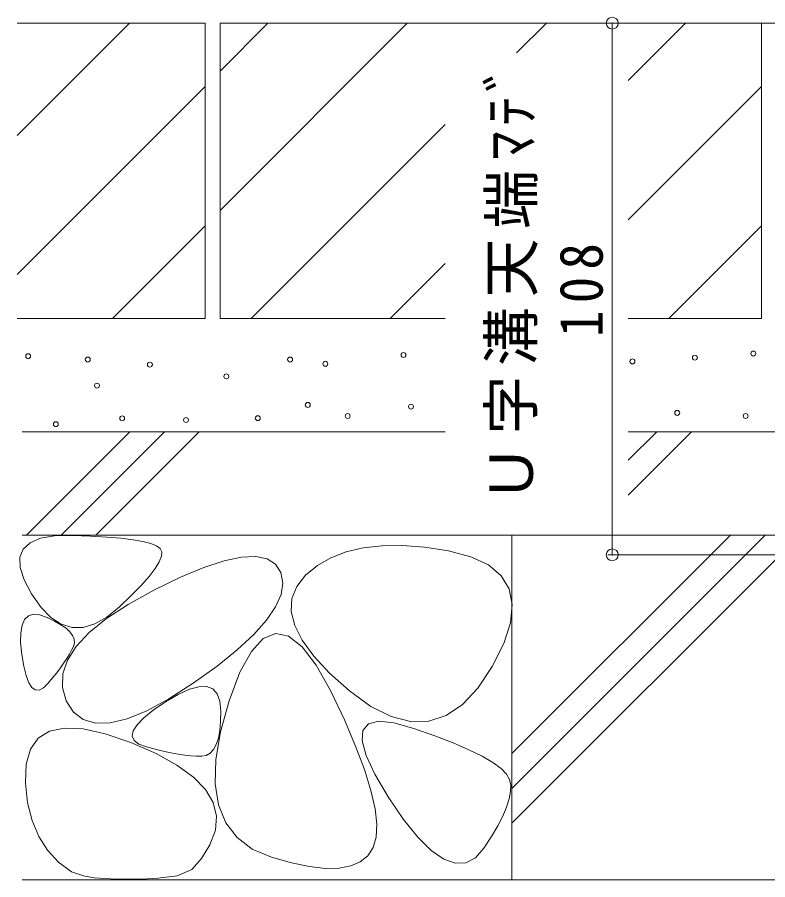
# Model space of a CAD drawing. Units: millimetres at full size, sheet at 1:3; details may follow other scales. Extents: x -1121 to 1153, y -824 to 816.
# Drawn here: x 438.1 to 590.5, y -470.5 to -295.3 of the extents above; entities that cross this region are included whole.
import ezdxf

# ---------------------------------------------------------------- set-up
doc = ezdxf.new("R2010")
doc.units = ezdxf.units.MM
doc.header["$LTSCALE"] = 3
doc.header["$PDMODE"] = 32
doc.header["$PDSIZE"] = 2.4
doc.layers.add('4-4', color=7, linetype='Continuous', lineweight=9)
doc.layers.add('4-E', color=2, linetype='Continuous', lineweight=9)
doc.styles.add('ＭＳ ゴシック', font='')
doc.styles.get('ＭＳ ゴシック').set_extended_font_data('MS Gothic')

msp = doc.modelspace()

# ---------------------------------------------------------------- linework, layer by layer
at = {"layer": '4-4'}
for p, q in [((558.936, -296.5), (558.936, -404.5)), ((558.036, -404.5), (599.065, -404.5))]:
    msp.add_line(p, q, dxfattribs=at)
for p in [(558.936, -296.5), (558.936, -404.5)]:
    msp.add_point(p, dxfattribs=at)
at = {"layer": '4-E'}
for p, q in [((438.057, -296.5), (476.257, -296.5)), ((438.057, -319.293), (460.85, -296.5)), ((476.257, -296.5), (476.257, -356.5)), ((479.257, -306.24), (488.997, -296.5)), ((479.257, -334.525), (517.282, -296.5)), ((479.257, -296.5), (589.257, -296.5)), ((479.257, -296.5), (479.257, -356.5)), ((539.516, -302.55), (545.566, -296.5)), ((562.177, -308.174), (573.85, -296.5)), ((589.257, -296.5), (589.257, -356.5)), ((589.257, -296.5), (592.257, -296.5)), ((438.057, -347.578), (476.257, -309.378)), ((562.177, -336.458), (589.257, -309.378)), ((485.566, -356.5), (525.003, -317.064)), ((457.419, -356.5), (476.257, -337.662)), ((570.419, -356.5), (589.257, -337.662)), ((513.85, -356.5), (525.003, -345.348)), ((438.057, -356.5), (476.257, -356.5)), ((479.257, -356.5), (525.003, -356.5)), ((562.177, -356.5), (589.257, -356.5)), ((525.003, -379.5), (439.057, -379.5)), ((439.908, -400.5), (460.908, -379.5)), ((446.979, -400.5), (467.979, -379.5)), ((454.05, -400.5), (475.05, -379.5)), ((562.177, -385.303), (567.979, -379.5)), ((562.177, -392.374), (575.05, -379.5)), ((592.257, -379.5), (562.177, -379.5)), ((439.057, -400.5), (609.857, -400.5)), ((538.557, -444.882), (582.939, -400.5)), ((538.557, -451.953), (590.01, -400.5)), ((538.557, -459.024), (597.081, -400.5)), ((538.557, -400.5), (538.557, -470.5)), ((439.057, -470.5), (618.257, -470.5))]:
    msp.add_line(p, q, dxfattribs=at)
for points in [[(467.079, -403.198), (467.404, -403.866), (467.341, -404.767), (466.89, -405.901), (466.052, -407.27), (464.826, -408.871), (463.213, -410.707), (461.212, -412.776), (458.823, -415.078), (456.285, -417.154), (453.834, -418.542), (451.47, -419.244), (449.194, -419.258), (447.006, -418.585), (444.906, -417.225), (442.893, -415.177), (440.967, -412.443), (439.45, -409.564), (438.661, -407.083), (438.6, -405.001), (439.268, -403.317), (440.664, -402.031), (442.789, -401.143), (445.642, -400.654), (449.223, -400.563), (452.955, -400.698), (456.258, -400.889), (459.132, -401.136), (461.578, -401.438), (463.596, -401.795), (465.186, -402.207), (466.347, -402.675)], [(505.529, -432.116), (509.868, -435.283), (514.004, -437.369), (517.938, -438.373), (521.669, -438.296), (525.198, -437.137), (528.524, -434.897), (531.648, -431.575), (534.569, -427.172), (536.898, -422.479), (538.244, -418.289), (538.608, -414.601), (537.989, -411.416), (536.388, -408.733), (533.804, -406.553), (530.238, -404.875), (525.689, -403.7), (520.826, -402.969), (516.314, -402.623), (512.156, -402.663), (508.349, -403.088), (504.896, -403.899), (501.794, -405.095), (499.046, -406.677), (496.649, -408.644), (494.846, -410.901), (493.874, -413.351), (493.736, -415.995), (494.429, -418.832), (495.956, -421.863), (498.314, -425.087), (501.506, -428.505)], [(491.609, -408.116), (492.003, -410.242), (491.648, -412.562), (490.545, -415.078), (488.693, -417.788), (486.093, -420.694), (482.744, -423.794), (478.647, -427.09), (473.801, -430.58), (468.831, -433.775), (464.36, -436.184), (460.389, -437.807), (456.917, -438.644), (453.945, -438.695), (451.472, -437.96), (449.499, -436.439), (448.025, -434.132), (447.233, -431.419), (447.302, -428.678), (448.235, -425.911), (450.029, -423.116), (452.687, -420.295), (456.206, -417.446), (460.589, -414.571), (465.833, -411.668), (471.203, -409.061), (475.958, -407.072), (480.101, -405.701), (483.629, -404.948), (486.545, -404.813), (488.846, -405.296), (490.535, -406.397)], [(449.465, -423.113), (449.11, -423.875), (448.672, -424.687), (448.151, -425.551), (447.547, -426.466), (446.86, -427.432), (446.091, -428.449), (445.239, -429.517), (444.304, -430.636), (443.367, -431.546), (442.507, -431.985), (441.724, -431.953), (441.019, -431.451), (440.391, -430.478), (439.841, -429.034), (439.367, -427.119), (438.972, -424.734), (438.74, -422.323), (438.759, -420.333), (439.028, -418.762), (439.548, -417.612), (440.318, -416.882), (441.339, -416.571), (442.61, -416.681), (444.132, -417.211), (445.657, -417.95), (446.937, -418.689), (447.971, -419.428), (448.76, -420.166), (449.304, -420.904), (449.603, -421.641), (449.657, -422.377)], [(510.338, -463.972), (510.959, -461.869), (511.097, -459.232), (510.749, -456.061), (509.918, -452.356), (508.601, -448.117), (506.801, -443.344), (504.515, -438.037), (501.746, -432.196), (498.788, -426.882), (495.938, -423.157), (493.196, -421.02), (490.562, -420.472), (488.036, -421.512), (485.618, -424.141), (483.308, -428.358), (481.106, -434.164), (479.36, -440.435), (478.421, -446.05), (478.286, -451.007), (478.958, -455.308), (480.434, -458.951), (482.717, -461.938), (485.804, -464.267), (489.698, -465.94), (493.779, -467.085), (497.432, -467.833), (500.655, -468.183), (503.45, -468.136), (505.815, -467.691), (507.752, -466.849), (509.259, -465.609)], [(475.533, -445.405), (474.483, -445.405), (473.331, -445.338), (472.078, -445.204), (470.722, -445.003), (469.265, -444.736), (467.707, -444.402), (466.046, -444.001), (464.284, -443.533), (462.759, -442.952), (461.807, -442.209), (461.429, -441.306), (461.626, -440.241), (462.397, -439.016), (463.742, -437.629), (465.661, -436.082), (468.154, -434.373), (470.762, -432.837), (473.027, -431.807), (474.949, -431.283), (476.527, -431.264), (477.761, -431.751), (478.652, -432.743), (479.199, -434.242), (479.403, -436.246), (479.371, -438.364), (479.209, -440.204), (478.919, -441.766), (478.5, -443.05), (477.952, -444.056), (477.275, -444.784), (476.468, -445.234)], [(538.08, -450.129), (538.303, -451.272), (538.276, -452.587), (538, -454.072), (537.474, -455.729), (536.699, -457.557), (535.674, -459.556), (534.4, -461.726), (532.876, -464.067), (531.13, -466.029), (529.187, -467.059), (527.049, -467.158), (524.715, -466.327), (522.184, -464.564), (519.458, -461.87), (516.536, -458.245), (513.418, -453.689), (510.686, -449.078), (508.92, -445.286), (508.12, -442.314), (508.288, -440.162), (509.421, -438.829), (511.522, -438.317), (514.589, -438.624), (518.623, -439.751), (522.879, -441.258), (526.614, -442.705), (529.828, -444.092), (532.521, -445.42), (534.693, -446.687), (536.343, -447.894), (537.472, -449.042)]]:
    msp.add_lwpolyline(points, close=True, dxfattribs=at)
for points in [[(449.108, -468.881), (446.43, -466.897), (444.197, -464.504), (442.41, -461.701), (441.068, -458.489), (440.172, -454.867), (439.721, -450.836), (439.856, -447.001), (440.717, -443.969), (442.304, -441.739), (444.617, -440.312), (447.656, -439.687), (451.421, -439.865), (455.912, -440.846), (461.129, -442.628), (466.263, -444.864), (470.504, -447.203), (473.853, -449.646), (476.309, -452.192), (477.873, -454.842), (478.544, -457.595), (478.323, -460.452), (477.209, -463.412)], [(477.209, -463.412), (475.51, -466.176), (473.531, -468.443)], [(449.108, -468.881), (451.518, -469.713), (453.66, -470.122)], [(473.531, -468.443), (470.562, -469.696), (466.626, -470.199), (463.38, -470.365)], [(453.66, -470.122), (458.099, -470.368), (463.38, -470.365)]]:
    msp.add_lwpolyline(points, dxfattribs=at)
at = {"layer": '4-E', "color": 7}
for centre in [(440.271, -364.156), (452.383, -364.838), (493.496, -364.838), (516.525, -363.9), (575.735, -364.455), (587.605, -363.616), (465.007, -365.862), (500.66, -365.691), (563.04, -365.208), (480.531, -368.25), (454.259, -370.127), (497.078, -374.05), (518.061, -374.391), (459.377, -376.78), (472.342, -377.121), (486.917, -376.739), (505.178, -376.304), (572.138, -375.671), (586.048, -376.304), (445.9, -377.974)]:
    msp.add_circle(centre, 0.5, dxfattribs=at)

# ---------------------------------------------------------------- texts
at = {"layer": '4-4', "color": 2, "char_height": 8.798, "attachment_point": 7, "rotation": 90, "style": 'ＭＳ ゴシック'}
for s, insert in [('\\T1.16;Ｕ字溝天端ﾏﾃﾞ', (543.78, -394)), ('\\T1.27;\\W0.9;108', (557.136, -360.25))]:
    msp.add_mtext(s, dxfattribs=dict(at, insert=insert))

doc.saveas('drawing.dxf')
